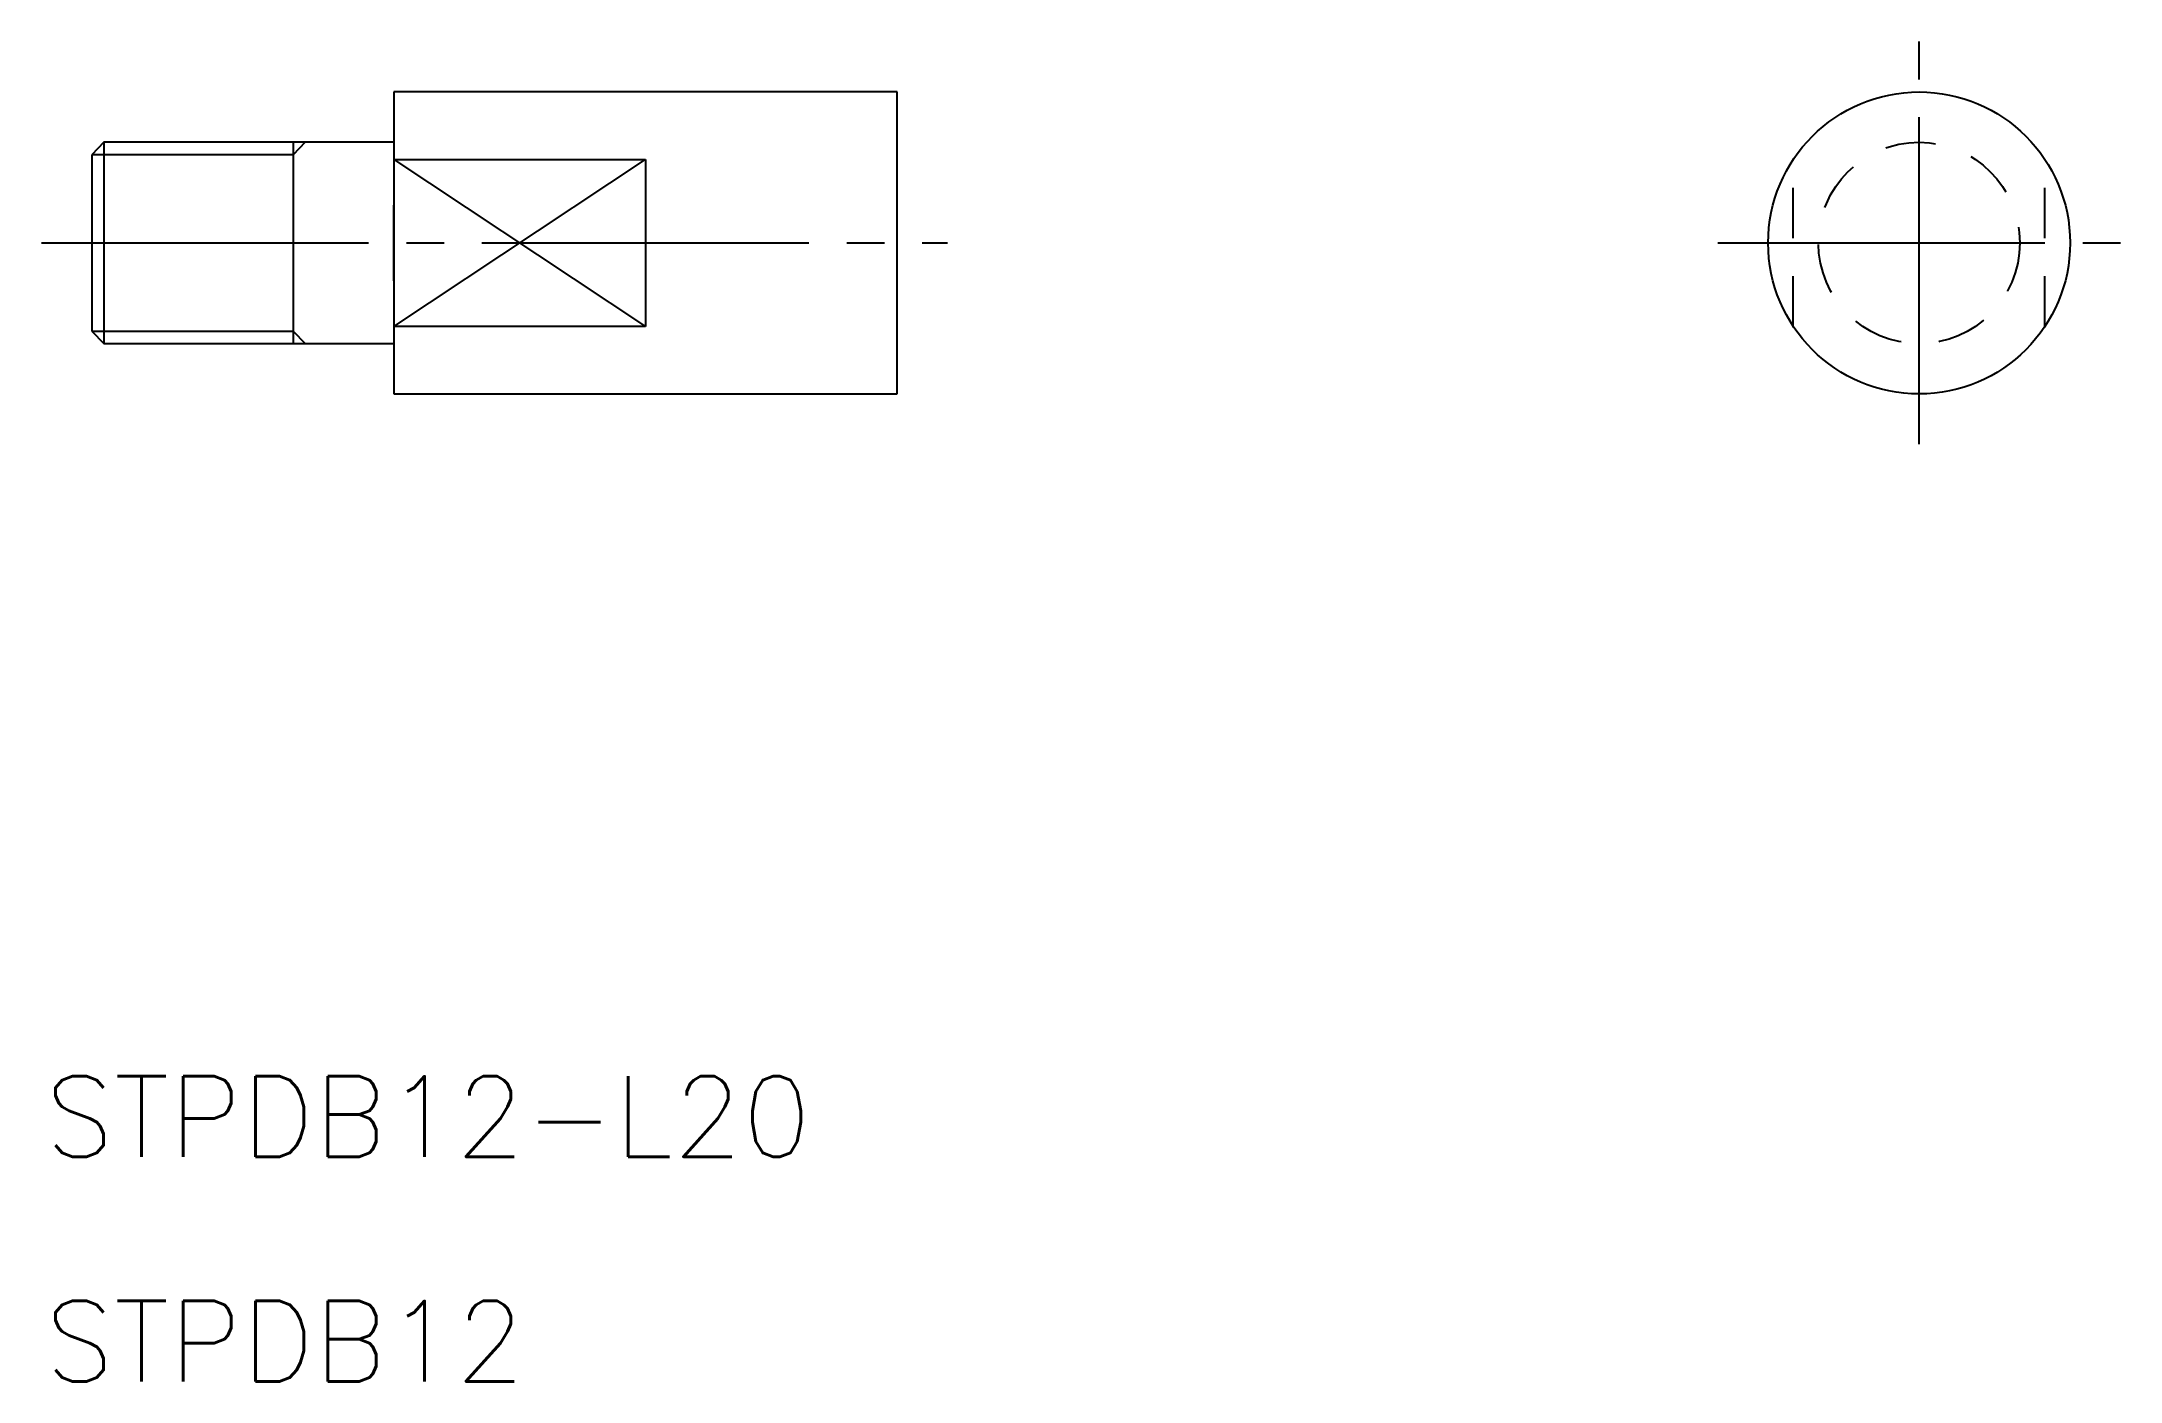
# Model space of a CAD drawing. Extents: x 134.1 to 216.8, y 112.3 to 165.5.
import ezdxf

# ---------------------------------------------------------------- set-up
doc = ezdxf.new("R2010")
doc.units = 0
doc.linetypes.add('CENTER', pattern=[17.5, 13, -1.5, 1.5, -1.5])
doc.linetypes.add('DASHED', pattern=[3.5, 2, -1.5])
doc.layers.get('0').update_dxf_attribs({"linetype": 'CONTINUOUS'})
doc.layers.add('CENTER', color=1, linetype='CENTER')
doc.styles.get("Standard").update_dxf_attribs({"font": 'txt.shx', "bigfont": '@extfont2.shx'})

msp = doc.modelspace()

# ---------------------------------------------------------------- linework, layer by layer
at = {"color": 7, "linetype": 'CONTINUOUS'}
for p, q in [((148.142, 163.532), (148.142, 151.532)), ((168.142, 163.532), (148.142, 163.532)), ((168.142, 151.532), (168.142, 163.532)), ((136.618, 161.532), (136.142, 161.032)), ((148.142, 161.532), (136.618, 161.532)), ((136.618, 161.532), (136.618, 153.532)), ((144.142, 161.532), (144.142, 153.532)), ((136.142, 161.032), (136.142, 154.032)), ((148.142, 160.849), (158.142, 160.849)), ((158.142, 160.849), (158.142, 154.216)), ((148.142, 156.032), (148.142, 159.032)), ((136.142, 154.032), (136.618, 153.532)), ((158.142, 154.216), (148.142, 154.216)), ((136.618, 153.532), (148.142, 153.532)), ((148.142, 151.532), (168.142, 151.532))]:
    msp.add_line(p, q, dxfattribs=at)
at = {"color": 3, "linetype": 'CONTINUOUS'}
for p, q in [((144.618, 161.532), (144.142, 161.032)), ((144.142, 161.032), (136.142, 161.032)), ((148.142, 160.849), (158.142, 154.216)), ((148.142, 154.216), (158.142, 160.849)), ((136.142, 154.032), (144.142, 154.032)), ((144.142, 154.032), (144.618, 153.532))]:
    msp.add_line(p, q, dxfattribs=at)
at = {"color": 3, "linetype": 'DASHED'}
for p, q in [((203.763, 154.216), (203.763, 160.849)), ((213.763, 154.216), (213.763, 160.849))]:
    msp.add_line(p, q, dxfattribs=at)
at = {"color": 7, "linetype": 'CONTINUOUS'}
msp.add_circle((208.763, 157.532), 6, dxfattribs=at)
at = {"color": 3, "linetype": 'DASHED'}
msp.add_circle((208.763, 157.532), 4, dxfattribs=at)
at = {"layer": 'CENTER', "color": 1, "linetype": 'CENTER'}
for p, q in [((208.763, 149.532), (208.763, 165.532)), ((134.142, 157.532), (170.142, 157.532)), ((200.763, 157.532), (216.763, 157.532))]:
    msp.add_line(p, q, dxfattribs=at)

# ---------------------------------------------------------------- texts
at = {"color": 7, "linetype": 'CONTINUOUS'}
for s, p in [('STPDB12-L20', (134.278, 121.225)), ('STPDB12', (134.278, 112.297))]:
    msp.add_text(s, height=3.2, dxfattribs=at).set_placement(p)

doc.saveas('drawing.dxf')
